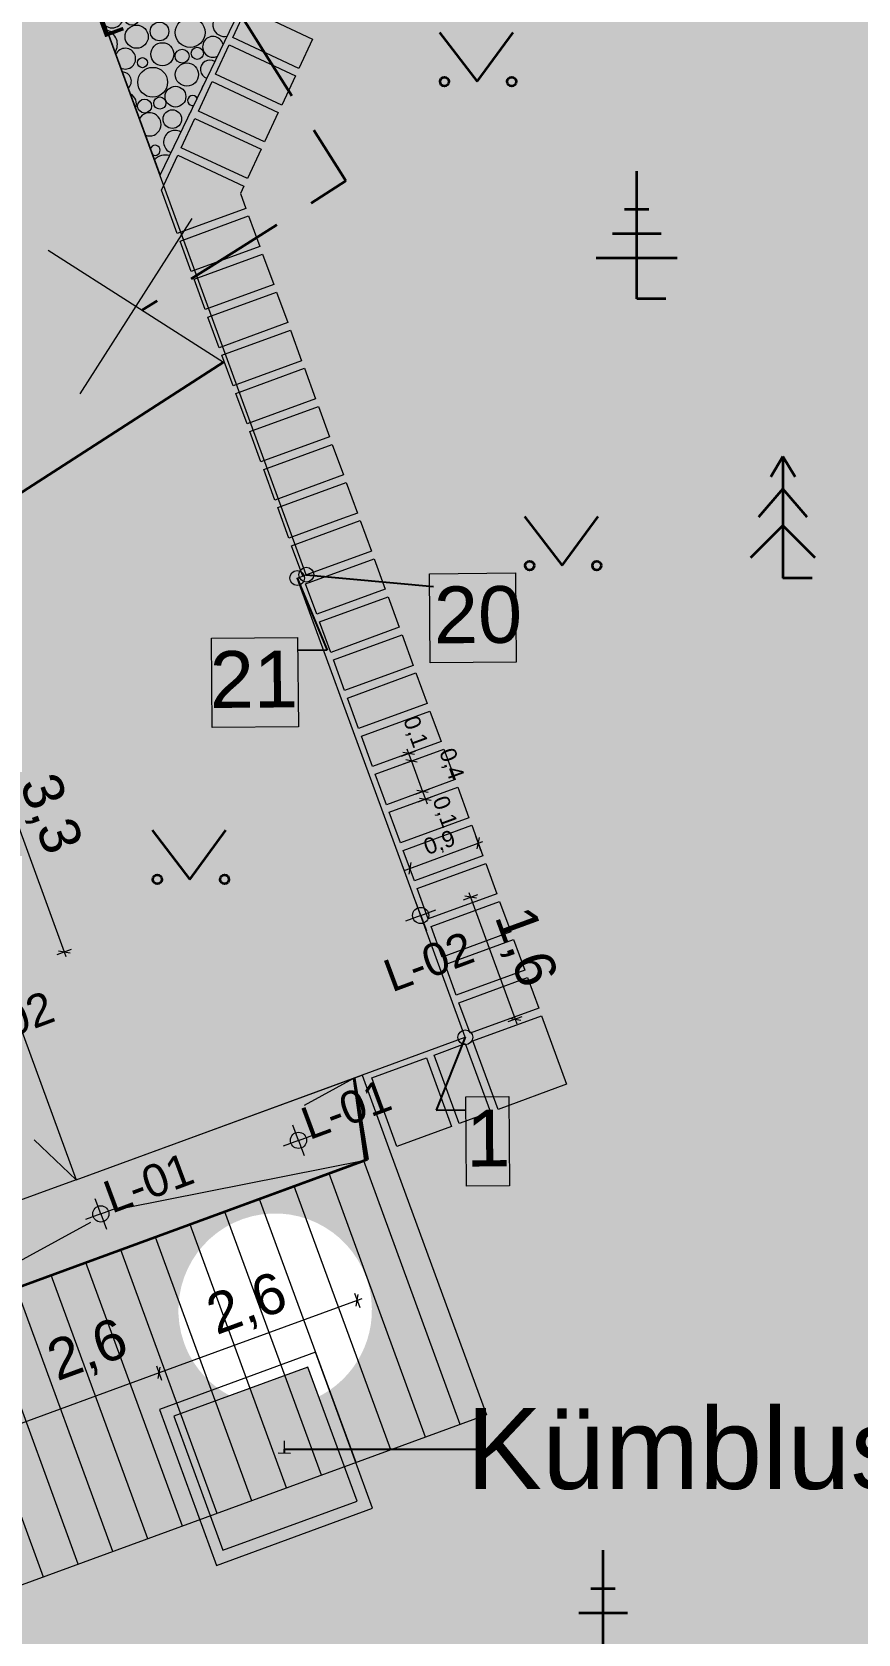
# Model space of a CAD drawing. Header units: millimetres. Extents: x 368386 to 861326, y -331222 to 250838.
# Drawn here: x 779749 to 789932, y -116114 to -96365 of the extents above; entities that cross this region are included whole.
import ezdxf

# ---------------------------------------------------------------- set-up
doc = ezdxf.new("R2010")
doc.units = ezdxf.units.MM
doc.header["$MEASUREMENT"] = 0
doc.linetypes.add('Katkoviiva', pattern=[6000, 3000, -3000])
doc.linetypes.add('KATUSEALL', pattern=[1750, 625, -500, 625, 0])
doc.layers.add('_AR-välisvalgustid', color=7, linetype='Continuous')
doc.layers.add('Dimensioning - General', color=7, linetype='Continuous')
for name, color, linetype, lineweight, true_color in [('_AR-välisvalgustid_Pen_No__3', 7, 'Continuous', 18, 0xff6600), ('New_       asendi fill_Pen_No__149', 7, 'Continuous', 25, 0x186722), ('New_0_Pen_No__102', 7, 'Continuous', 13, 0xcccccc), ('New__AR-välisvalgustid_Pen_No__3', 7, 'Continuous', 18, 0xff6600), ('New__ASENDIPLAAN_Pen_No__102', 7, 'Continuous', 13, 0xcccccc)]:
    doc.layers.add(name, color=color, linetype=linetype, lineweight=lineweight, true_color=true_color)
for name, color, linetype, lineweight in [('_ASENDIPLAAN_Pen_No__1', 7, 'Continuous', 13), ('Dimensioning - General_Pen_No__1', 7, 'Continuous', 13), ('New_       asendi fill_Pen_No__1', 7, 'Continuous', 13), ('New_- Hidden_Pen_No__7', 7, 'Continuous', 35), ('New_0_Pen_No__101', 252, 'Continuous', 13), ('New_2D Drafting - General_Pen_No__21', 7, 'Continuous', 35), ('New__ASENDIPLAAN_Pen_No__1', 7, 'Continuous', 13), ('New__ASENDIPLAAN_Pen_No__101', 252, 'Continuous', 13), ('New__ASENDIPLAAN_Pen_No__20', 1, 'Continuous', 0), ('New_HALJASTUS#1_Pen_No__7', 7, 'Continuous', 35), ('New_HOONE_Pen_No__7', 7, 'Continuous', 35), ('New_PUU_Pen_No__7', 7, 'Continuous', 35)]:
    doc.layers.add(name, color=color, linetype=linetype, lineweight=lineweight)
doc.styles.add('GENERATED_STYLE_1', font='')
doc.styles.get('GENERATED_STYLE_1').set_extended_font_data('Arial')
doc.dimstyles.new('GENERATED_STYLE__1', dxfattribs={"dimtxt": 500, "dimasz": 95, "dimexe": 0.18, "dimexo": 0.0625, "dimgap": 0, "dimtad": 1, "dimdec": 1, "dimlfac": 0.001, "dimzin": 0, "dimdsep": 46, "dimtxsty": 'GENERATED_STYLE_1', "dimblk": 'ARROWHEAD_2', "dimblk1": 'ARROWHEAD_2', "dimblk2": 'ARROWHEAD_2', "dimcen": 0.09, "dimse1": 1, "dimse2": 1, "dimclrd": 256, "dimclre": 256, "dimclrt": 256, "dimadec": 0, "dimazin": 0, "dimtfac": 1, "dimtdec": 4, "dimtmove": 0, "dimatfit": 3, "dimfxl": 0, "dimtolj": 1, "dimtzin": 0, "dimarcsym": 0})
doc.dimstyles.new('GENERATED_STYLE__2', dxfattribs={"dimtxt": 200, "dimasz": 95, "dimexe": 0.18, "dimexo": 0.0625, "dimgap": 0, "dimtad": 1, "dimdec": 1, "dimlfac": 0.001, "dimzin": 0, "dimdsep": 46, "dimtxsty": 'GENERATED_STYLE_1', "dimblk": 'ARROWHEAD_2', "dimblk1": 'ARROWHEAD_2', "dimblk2": 'ARROWHEAD_2', "dimcen": 0.09, "dimse1": 1, "dimse2": 1, "dimclrd": 7, "dimclre": 7, "dimclrt": 7, "dimadec": 0, "dimazin": 0, "dimtfac": 1, "dimtdec": 4, "dimtmove": 0, "dimatfit": 3, "dimfxl": 0, "dimtolj": 1, "dimtzin": 0, "dimarcsym": 0})
doc.dimstyles.new('GENERATED_STYLE__4', dxfattribs={"dimtxt": 0.18, "dimasz": 152, "dimexe": 0.18, "dimexo": 0.0625, "dimgap": 0, "dimtad": 0, "dimtih": 1, "dimtoh": 1, "dimdec": 4, "dimzin": 0, "dimdsep": 46, "dimcen": 0.09, "dimadec": 0, "dimazin": 0, "dimtfac": 1, "dimtdec": 4, "dimtmove": 0, "dimatfit": 3, "dimldrblk": 'ARROWHEAD_0', "dimfxl": 0, "dimtolj": 1, "dimtzin": 0, "dimarcsym": 0})
doc.dimstyles.new('GENERATED_STYLE__6', dxfattribs={"dimtxt": 500, "dimasz": 95, "dimexe": 0.18, "dimexo": 0.0625, "dimgap": 0, "dimtad": 1, "dimdec": 1, "dimlfac": 0.001, "dimzin": 0, "dimdsep": 46, "dimtxsty": 'GENERATED_STYLE_1', "dimblk": 'ARROWHEAD_2', "dimblk1": 'ARROWHEAD_2', "dimblk2": 'ARROWHEAD_2', "dimcen": 0.09, "dimse1": 1, "dimse2": 1, "dimclrd": 256, "dimclre": 256, "dimclrt": 256, "dimadec": 0, "dimazin": 0, "dimtfac": 1, "dimtdec": 4, "dimtmove": 2, "dimatfit": 3, "dimfxl": 0, "dimtolj": 1, "dimtzin": 0, "dimarcsym": 0})
doc.dimstyles.new('GENERATED_STYLE__7', dxfattribs={"dimtxt": 0.18, "dimasz": 364.8, "dimexe": 0.18, "dimexo": 0.0625, "dimgap": 0, "dimtad": 0, "dimtih": 1, "dimtoh": 1, "dimdec": 4, "dimzin": 0, "dimdsep": 46, "dimcen": 0.09, "dimadec": 0, "dimazin": 0, "dimtfac": 1, "dimtdec": 4, "dimtmove": 0, "dimatfit": 3, "dimldrblk": 'ARROWHEAD_1', "dimfxl": 0, "dimtolj": 1, "dimtzin": 0, "dimarcsym": 0})

# ---------------------------------------------------------------- blocks, each defined once
blk = doc.blocks.new('*X3')
at = {"layer": 'New__ASENDIPLAAN_Pen_No__102', "color": 254, "linetype": 'Continuous', "lineweight": 13, "true_color": 0xcccccc}
for centre, radius in [((783350, -93355), 143), ((782585, -93718), 142), ((783210, -93627), 128), ((781747, -93889), 85.8), ((781935, -93852), 75.2), ((782128, -93773), 128), ((782339, -93821), 62), ((782828, -93743), 85.8), ((783016, -93706), 75.2), ((783170, -93904), 115), ((781257, -93967), 62), ((781807, -94115), 143), ((782089, -94050), 115), ((782466, -94063), 184), ((782888, -93969), 143), ((780725, -94261), 143), ((781007, -94196), 115), ((781385, -94209), 184), ((782123, -94331), 142), ((782748, -94240), 128), ((781042, -94477), 142), ((781473, -94466), 75.2), ((781666, -94386), 128), ((781877, -94435), 62), ((782366, -94356), 85.8), ((782554, -94320), 75.2), ((782958, -94289), 62), ((780203, -94648), 85.8), ((780392, -94612), 75.2), ((780585, -94532), 128), ((780795, -94581), 62), ((781285, -94502), 85.8), ((781344, -94728), 143), ((781626, -94663), 115), ((782004, -94677), 184), ((782426, -94582), 143), ((782708, -94517), 115), ((780545, -94809), 115), ((780923, -94823), 184), ((782285, -94853), 128), ((782743, -94798), 142), ((780580, -95090), 142), ((781204, -94999), 128), ((781415, -95048), 62), ((781661, -94944), 142), ((781904, -94969), 85.8), ((782092, -94933), 75.2), ((782496, -94902), 62), ((780333, -95194), 62), ((780823, -95115), 85.8), ((781011, -95079), 75.2), ((781164, -95277), 115), ((781542, -95290), 184), ((781964, -95195), 143), ((782246, -95131), 115), ((780882, -95341), 143), ((781823, -95467), 128), ((782280, -95412), 142), ((782523, -95437), 85.8), ((780742, -95613), 128), ((781199, -95557), 142), ((781442, -95583), 85.8), ((781630, -95546), 75.2), ((782034, -95515), 62), ((782161, -95757), 184), ((780549, -95692), 75.2), ((780702, -95890), 115), ((780953, -95661), 62), ((781080, -95903), 184), ((781502, -95809), 143), ((781784, -95744), 115), ((781361, -96080), 128), ((781818, -96025), 142), ((782061, -96050), 85.8), ((782249, -96014), 75.2), ((780980, -96196), 85.8), ((781168, -96160), 75.2), ((781572, -96129), 62), ((781039, -96422), 143), ((781321, -96357), 115), ((781699, -96371), 184), ((781356, -96638), 142), ((781787, -96627), 75.2), ((781110, -96742), 62), ((781599, -96663), 85.8), ((781659, -96889), 143), ((781237, -96984), 184), ((781518, -97161), 128), ((781137, -97277), 85.8), ((781325, -97240), 75.2), ((781479, -97438), 115)]:
    blk.add_circle(centre, radius, dxfattribs=at)
for centre, radius, start, end in [((783672, -93013), 128, 3.3777, 32.3586), ((783048, -93104), 142, 246.1771, 334.0405), ((783290, -93129), 85.8, 196.9245, 23.2931), ((783479, -93093), 75.2, 171.8979, 48.3197), ((783632, -93291), 115, 50.7148, 257.7987), ((783672, -93013), 128, 187.859, 305.1358), ((782551, -93437), 115, 180.2688, 39.9488), ((782928, -93450), 184, 118.9323, 101.2854), ((781847, -93596), 184, 216.952, 3.2656), ((782269, -93501), 143, 198.9379, 21.2797), ((783667, -93572), 142, 127.2688, 181.2447), ((781504, -93863), 142, 165.7092, 54.5084), ((783420, -93675), 62, 9.4919, 299.0216), ((783547, -93917), 184, 131.3064, 177.2071), ((780854, -93998), 75.2, 212.9532, 7.2644), ((781047, -93919), 128, 211.4921, 8.7255), ((780303, -94355), 184, 155.4025, 64.8152), ((780665, -94035), 85.8, 233.7525, 346.4651), ((783205, -94185), 142, 54.7795, 253.734), ((779926, -94342), 115, 297.0959, 13.5078), ((783085, -94531), 184, 70.2775, 238.236), ((779961, -94623), 142, 323.3836, 76.8341), ((780263, -94874), 143, 233.3145, 166.9031), ((782985, -94823), 85.8, 105.2281, 203.2854), ((782623, -95144), 184, 18.935, 289.5785), ((780123, -95145), 128, 345.7088, 54.5088), ((780461, -95436), 184, 252.5698, 147.6478), ((782711, -95400), 75.2, 117.5848, 190.9287), ((782583, -95663), 143, 88.349, 220.1645), ((780360, -95729), 85.8, 4.6234, 35.5942), ((780420, -95955), 143, 336.8617, 63.3559), ((782443, -95934), 128, 87.2498, 221.2637), ((780737, -96171), 142, 233.1825, 167.0351), ((782121, -96276), 143, 24.557, 283.9565), ((780618, -96517), 184, 327.7321, 72.4855), ((780899, -96693), 128, 244.3391, 155.8785), ((781980, -96547), 128, 12.7044, 295.8092), ((781941, -96825), 115, 56.5647, 251.9488), ((780859, -96971), 115, 311.0865, 89.1312), ((780894, -97251), 142, 337.864, 62.3536), ((781729, -97209), 62, 25.154, 283.3596), ((781976, -97106), 142, 140.7707, 167.7428), ((781197, -97503), 143, 249.8171, 150.4005), ((781856, -97451), 184, 143.8964, 164.6171), ((781513, -97719), 142, 59.4767, 249.0368), ((781267, -97823), 62, 238.7327, 161.4849), ((781394, -98065), 184, 73.9133, 137.5735)]:
    blk.add_arc(centre, radius, start, end, dxfattribs=at)
blk = doc.blocks.new('*D20')
at = {"layer": '_AR-välisvalgustid_Pen_No__3', "color": 30, "linetype": 'Continuous', "lineweight": 18, "true_color": 0xff6600}
for p, q in [((778914, -104609), (779090, -104544)), ((779074, -104589), (778931, -104564)), ((778981, -104519), (779002, -104576)), ((779002, -104576), (780147, -107703)), ((780059, -107736), (780235, -107671)), ((780076, -107691), (780218, -107716)), ((780147, -107703), (780168, -107761))]:
    blk.add_line(p, q, dxfattribs=at)
at = {"layer": '_AR-välisvalgustid_Pen_No__3', "color": 30, "lineweight": 18, "true_color": 0xff6600, "insert": (779505, -105659), "char_height": 500, "attachment_point": 7, "rotation": 290.1088, "style": 'GENERATED_STYLE_1'}
blk.add_mtext('\\A1;{\\pql;\\fArial|b0|i0|c0|p34;3,3}', dxfattribs=at)
blk = doc.blocks.new('ARROWHEAD_2')
at = {"color": 0, "linetype": 'Continuous', "lineweight": 0}
for p, q in [((0, 0), (-1, 0)), ((-0.38, -0.66), (0.38, 0.66))]:
    blk.add_line(p, q, dxfattribs=at)
blk = doc.blocks.new('*D21')
at = {"layer": '_AR-välisvalgustid_Pen_No__3', "color": 30, "linetype": 'Continuous', "lineweight": 18, "true_color": 0xff6600}
for p, q in [((785068, -107063), (785244, -106998)), ((785227, -107043), (785085, -107018)), ((785135, -106973), (785156, -107030)), ((785156, -107030), (785706, -108533)), ((785618, -108565), (785794, -108501)), ((785635, -108520), (785777, -108545)), ((785706, -108533), (785727, -108590))]:
    blk.add_line(p, q, dxfattribs=at)
at = {"layer": '_AR-välisvalgustid_Pen_No__3', "color": 30, "lineweight": 18, "true_color": 0xff6600, "insert": (785362, -107301), "char_height": 500, "attachment_point": 7, "rotation": 290.1099, "style": 'GENERATED_STYLE_1'}
blk.add_mtext('\\A1;{\\pql;\\fArial|b0|i0|c0|p34;1,6}', dxfattribs=at)
blk = doc.blocks.new('*D23')
at = {"layer": 'Dimensioning - General_Pen_No__1', "color": 7, "linetype": 'Continuous', "lineweight": 13}
for p, q in [((784304, -105290), (784481, -105225)), ((784464, -105270), (784321, -105245)), ((784371, -105200), (784392, -105258)), ((784392, -105258), (784427, -105352)), ((784498, -105364), (784356, -105339))]:
    blk.add_line(p, q, dxfattribs=at)
at = {"layer": 'Dimensioning - General_Pen_No__1', "color": 7, "lineweight": 13, "insert": (784287, -104853), "char_height": 200, "attachment_point": 7, "rotation": 290.1099, "style": 'GENERATED_STYLE_1'}
blk.add_mtext('\\A1;{\\pql;\\fArial|b0|i0|c0|p34;0,1}', dxfattribs=at)
blk = doc.blocks.new('*D24')
at = {"layer": 'Dimensioning - General_Pen_No__1', "color": 7, "linetype": 'Continuous', "lineweight": 13}
for p, q in [((784392, -105258), (784427, -105352)), ((784339, -105384), (784515, -105319)), ((784498, -105364), (784356, -105339)), ((784427, -105352), (784564, -105727)), ((784476, -105759), (784652, -105695)), ((784635, -105740), (784493, -105715)), ((784564, -105727), (784599, -105821))]:
    blk.add_line(p, q, dxfattribs=at)
at = {"layer": 'Dimensioning - General_Pen_No__1', "color": 7, "lineweight": 13, "insert": (784731, -105251), "char_height": 200, "attachment_point": 7, "rotation": 290.1099, "style": 'GENERATED_STYLE_1'}
blk.add_mtext('\\A1;{\\pql;\\fArial|b0|i0|c0|p34;0,4}', dxfattribs=at)
blk = doc.blocks.new('*D25')
at = {"layer": 'Dimensioning - General_Pen_No__1', "color": 7, "linetype": 'Continuous', "lineweight": 13}
for p, q in [((784635, -105740), (784493, -105715)), ((784511, -105853), (784687, -105789)), ((784528, -105809), (784670, -105834)), ((784564, -105727), (784599, -105821)), ((784599, -105821), (784620, -105879))]:
    blk.add_line(p, q, dxfattribs=at)
at = {"layer": 'Dimensioning - General_Pen_No__1', "color": 7, "lineweight": 13, "insert": (784649, -105841), "char_height": 200, "attachment_point": 7, "rotation": 290.1099, "style": 'GENERATED_STYLE_1'}
blk.add_mtext('\\A1;{\\pql;\\fArial|b0|i0|c0|p34;0,1}', dxfattribs=at)
blk = doc.blocks.new('*D26')
at = {"layer": 'Dimensioning - General_Pen_No__1', "color": 7, "linetype": 'Continuous', "lineweight": 13}
for p, q in [((784406, -106675), (785251, -106365)), ((785284, -106453), (785219, -106277)), ((785239, -106436), (785264, -106294)), ((785251, -106365), (785309, -106344)), ((784438, -106763), (784374, -106587)), ((784418, -106604), (784394, -106746)), ((784349, -106696), (784406, -106675))]:
    blk.add_line(p, q, dxfattribs=at)
at = {"layer": 'Dimensioning - General_Pen_No__1', "color": 7, "lineweight": 13, "insert": (784636, -106548), "char_height": 200, "attachment_point": 7, "rotation": 20.1099, "style": 'GENERATED_STYLE_1'}
blk.add_mtext('\\A1;{\\pql;\\fArial|b0|i0|c0|p34;0,9}', dxfattribs=at)
blk = doc.blocks.new('ARROWHEAD_0')
at = {"color": 0, "linetype": 'Continuous', "lineweight": 0}
for p, q in [((0, 0), (-1, 0)), ((0, -0.5), (0, 0.5))]:
    blk.add_line(p, q, dxfattribs=at)
blk = doc.blocks.new('*D34')
at = {"layer": '_AR-välisvalgustid_Pen_No__3', "color": 30, "linetype": 'Continuous', "lineweight": 18, "true_color": 0xff6600}
for p, q in [((783724, -111913), (783789, -112089)), ((783744, -112072), (783769, -111930)), ((783757, -112001), (781315, -112895)), ((783814, -111980), (783757, -112001)), ((781315, -112895), (778874, -113789)), ((781283, -112807), (781347, -112983)), ((781303, -112966), (781328, -112824))]:
    blk.add_line(p, q, dxfattribs=at)
at = {"layer": '_AR-välisvalgustid_Pen_No__3', "color": 30, "lineweight": 18, "true_color": 0xff6600, "insert": (782055, -112518), "char_height": 500, "attachment_point": 7, "rotation": 20.1088, "style": 'GENERATED_STYLE_1'}
blk.add_mtext('\\A1;{\\pql;\\fArial|b0|i0|c0|p34;2,6}', dxfattribs=at)
blk = doc.blocks.new('*D35')
at = {"layer": '_AR-välisvalgustid_Pen_No__3', "color": 30, "linetype": 'Continuous', "lineweight": 18, "true_color": 0xff6600}
for p, q in [((781315, -112895), (778874, -113789)), ((781283, -112807), (781347, -112983)), ((781303, -112966), (781328, -112824)), ((778841, -113701), (778906, -113877)), ((778861, -113860), (778886, -113718)), ((778874, -113789), (778390, -113966))]:
    blk.add_line(p, q, dxfattribs=at)
at = {"layer": '_AR-välisvalgustid_Pen_No__3', "color": 30, "lineweight": 18, "true_color": 0xff6600, "insert": (780090, -113087), "char_height": 500, "attachment_point": 7, "rotation": 20.1088, "style": 'GENERATED_STYLE_1'}
blk.add_mtext('\\A1;{\\pql;\\fArial|b0|i0|c0|p34;2,6}', dxfattribs=at)
blk = doc.blocks.new('ARROWHEAD_1')
at = {"color": 0, "linetype": 'Continuous', "lineweight": 0}
blk.add_line((0, 0), (-1, 0), dxfattribs=at)
blk.add_circle((0, 0), 0.25, dxfattribs=at)

msp = doc.modelspace()

# ---------------------------------------------------------------- hatches: boundary and pattern name
at = {"layer": 'New_       asendi fill_Pen_No__149', "linetype": 'Continuous', "lineweight": 0, "true_color": 0x061908}
h = msp.add_hatch(color=98, dxfattribs=at)
h.paths.add_polyline_path([(802345.63, -38322.05), (677945.63, -100972.05), (697685.63, -113562.05), (725141.88, -157386.04), (747105.63, -214022.05), (773035.63, -233162.05), (849485.63, -225922.05), (847735.63, -145332.05)])
h.paths.add_polyline_path([(757638.71, -147399.28, -0.00065641), (757597.25, -147430.15)], flags=0)
h.paths.add_polyline_path([(781623.18, -112523.26, 0.05995559), (781750.4, -112778.31, 0.78516634), (783932.82, -111999.14, 0.05995559), (783869.75, -111721.19, 1)], flags=0)
at = {"layer": 'New_0_Pen_No__102', "linetype": 'Continuous', "lineweight": 0, "true_color": 0xcbd2d8}
msp.add_hatch(color=254, dxfattribs=at).paths.add_polyline_path([(783151.18, -112822.68), (781498.48, -113427.81), (782103.61, -115080.51), (783756.31, -114475.38)])
at = {"layer": 'New__ASENDIPLAAN_Pen_No__101', "linetype": 'Continuous', "lineweight": 13}
for points in [[(762239.08, -81717.81), (759611.29, -87345.14), (771498.76, -92895.53), (772187.94, -93217.31), (772005.84, -93611.02), (776372.99, -105539.15), (778222.9, -104861.85), (780292.6, -110514.88), (781662.75, -110013.24), (785091.1, -108758.05), (783999.19, -105775.66), (783017.97, -103095.63), (783130.65, -103054.37), (779943.59, -94349.46), (783866.08, -92913.34), (784296.5, -91991.61), (779628.71, -89811.91), (779628.53, -89812.28), (777919.36, -89019.04), (777960.76, -88927.06), (777182.11, -88562.83), (774880.24, -87486.09), (774828.58, -87596.7), (770479.41, -85565.77)], [(783718.69, -109260.52), (783855.68, -110275.28), (777844.27, -112476.19), (770992.45, -93762.71), (760952.15, -89074.23), (761375.02, -88168.65), (772187.94, -93217.31), (772005.84, -93611.02), (776372.99, -105539.15), (778222.9, -104861.85), (780292.6, -110514.88)]]:
    msp.add_hatch(color=252, dxfattribs=at).paths.add_polyline_path(points)
h = msp.add_hatch(dxfattribs=at)
h.set_pattern_fill('Plank_Floor_0001', color=252, style=0, pattern_type=2)
h.set_pattern_definition([(110.11, (774188.2, -102490.83), (428.2, 156.783), [])])
h.paths.add_polyline_path([(770992.45, -93762.71), (777844.27, -112476.19), (783855.68, -110275.28), (783718.69, -109260.52), (783818.56, -109223.95), (784162.38, -110162.98), (785351.96, -113411.93), (777782.36, -116183.49), (771148.8, -105442.4), (769609.72, -93117.03)])

# ---------------------------------------------------------------- linework, layer by layer
at = {"layer": '_ASENDIPLAAN_Pen_No__1', "color": 7, "linetype": 'Continuous', "lineweight": 13, "flags": 128}
for points in [[(784647.58, -103042.16), (785709.96, -103033.61), (785718.81, -104133.58), (784656.44, -104142.13)], [(781961.5, -103838.05), (783023.87, -103829.5), (783032.73, -104929.47), (781970.35, -104938.02)], [(785097.01, -109491.92), (785628.2, -109487.64), (785637.05, -110587.62), (785105.87, -110591.89)]]:
    msp.add_lwpolyline(points, close=True, dxfattribs=at)
at = {"layer": 'New_       asendi fill_Pen_No__1', "color": 7, "linetype": 'Continuous', "lineweight": 13, "flags": 128}
for points in [[(782392.26, -96069.82), (783207.9, -96450.64), (783038.67, -96813.08), (782223.03, -96432.26)], [(782180.73, -96522.87), (782996.37, -96903.69), (782827.14, -97266.13), (782011.5, -96885.31)], [(781969.2, -96975.92), (782784.84, -97356.74), (782615.61, -97719.18), (781799.98, -97338.36)], [(781757.67, -97428.97), (782573.31, -97809.79), (782404.08, -98172.23), (781588.45, -97791.41)], [(781546.14, -97882.02), (782361.78, -98262.84), (782318.57, -98355.4), (782385.46, -98538.09), (781540.18, -98847.59), (781344.65, -98313.57)], [(781574.56, -98941.49), (782419.84, -98632), (782557.37, -99007.61), (781712.09, -99317.11)], [(781746.47, -99411.01), (782591.75, -99101.52), (782729.28, -99477.13), (781884, -99786.62)], [(781918.38, -99880.53), (782763.66, -99571.03), (782901.19, -99946.65), (782055.91, -100256.14)], [(782090.29, -100350.05), (782935.57, -100040.55), (783073.1, -100416.16), (782227.82, -100725.66)], [(782262.2, -100819.56), (783107.48, -100510.07), (783245.01, -100885.68), (782399.73, -101195.18)], [(782434.11, -101289.08), (783279.4, -100979.59), (783416.92, -101355.2), (782571.64, -101664.69)], [(782606.02, -101758.6), (783451.31, -101449.1), (783588.84, -101824.72), (782743.55, -102134.21)], [(782777.93, -102228.12), (783623.22, -101918.62), (783760.75, -102294.23), (783575.36, -102362.11), (782915.46, -102603.73)], [(782949.84, -102697.63), (783795.13, -102388.14), (783932.66, -102763.75), (783087.37, -103073.25)], [(783121.75, -103167.15), (783967.04, -102857.66), (784104.57, -103233.27), (783259.28, -103542.76)], [(783293.67, -103636.67), (784138.95, -103327.17), (784276.48, -103702.79), (783431.19, -104012.28)], [(783465.58, -104106.19), (784310.86, -103796.69), (784448.39, -104172.3), (783603.1, -104481.8)], [(783637.49, -104575.7), (784482.77, -104266.21), (784620.3, -104641.82), (783775.02, -104951.32)], [(783809.4, -105045.22), (784654.68, -104735.73), (784792.21, -105111.34), (783946.93, -105420.83)], [(783981.31, -105514.74), (784826.59, -105205.24), (784964.12, -105580.86), (784118.84, -105890.35)], [(784153.22, -105984.26), (784998.5, -105674.76), (785136.03, -106050.37), (784290.75, -106359.87)], [(784325.13, -106453.77), (785170.41, -106144.28), (785307.94, -106519.89), (784462.66, -106829.39)], [(784497.04, -106923.29), (785342.33, -106613.8), (785479.85, -106989.41), (784634.57, -107298.9)], [(784668.95, -107392.81), (785514.24, -107083.31), (785651.76, -107458.93), (784806.48, -107768.42)], [(784840.86, -107862.33), (785686.15, -107552.83), (785823.68, -107928.44), (784978.39, -108237.94)], [(785012.77, -108331.84), (785858.06, -108022.35), (785995.59, -108397.96), (785150.3, -108707.46)], [(785184.68, -108801.36), (786029.97, -108491.87), (786339.41, -109337), (785494.12, -109646.49)], [(784247.01, -110103.29), (783937.52, -109258), (784611.87, -109011.09), (784921.37, -109856.38)], [(785015.27, -109821.99), (784705.78, -108976.71), (785090.78, -108835.74), (785400.28, -109681.03)]]:
    msp.add_lwpolyline(points, close=True, dxfattribs=at)
at = {"layer": 'New_- Hidden_Pen_No__7', "color": 7, "linetype": 'Continuous', "lineweight": 35, "flags": 128}
msp.add_lwpolyline([(777546.63, -102394.05), (777913.51, -103140.54), (782109.12, -100434.25)], dxfattribs=at)
at = {"layer": 'New_0_Pen_No__101', "color": 252, "linetype": 'Continuous', "lineweight": 13, "flags": 128}
for points in [[(783243.9, -112639.64), (781318.88, -113344.48), (782023.72, -115269.5), (783948.74, -114564.67)], [(782103.61, -115080.51), (783756.31, -114475.38), (783151.18, -112822.68), (781498.48, -113427.81)], [(783151.18, -112822.68), (781498.48, -113427.81), (782103.61, -115080.51), (783756.31, -114475.38)]]:
    msp.add_lwpolyline(points, close=True, dxfattribs=at)
at = {"layer": 'New_2D Drafting - General_Pen_No__21', "color": 7, "linetype": 'Katkoviiva', "lineweight": 35}
for points in [[(783718.69, -109260.52), (783855.68, -110275.28), (781799.72, -111027.93), (777844.27, -112476.19), (775418.6, -105851.3), (770992.57, -93763.06)], [(783720.22, -109259.83), (783886.17, -110263.99), (781799.72, -111027.93), (777844.27, -112476.19), (775418.6, -105851.3), (770992.57, -93763.06)]]:
    msp.add_lwpolyline(points, dxfattribs=at)
at = {"layer": 'New__AR-välisvalgustid_Pen_No__3', "color": 30, "linetype": 'Continuous', "lineweight": 18, "true_color": 0xff6600}
for p, q in [((784541.02, -107255.58), (784471.26, -107068.14)), ((784541.02, -107255.58), (784728.46, -107185.83)), ((784541.02, -107255.58), (784353.58, -107325.33)), ((784541.02, -107255.58), (784610.77, -107443.02)), ((783034.33, -110028.51), (782964.58, -109841.06)), ((783034.33, -110028.51), (783221.77, -109958.75)), ((783034.33, -110028.51), (782846.89, -110098.26)), ((783034.33, -110028.51), (783104.08, -110215.95)), ((780597.59, -110935.3), (780527.83, -110747.86)), ((780597.59, -110935.3), (780410.14, -111005.06)), ((780597.59, -110935.3), (780785.03, -110865.55)), ((780597.59, -110935.3), (780667.34, -111122.74))]:
    msp.add_line(p, q, dxfattribs=at)
for centre in [(784541.02, -107255.58), (783034.33, -110028.51), (780597.59, -110935.3)]:
    msp.add_circle(centre, 100, dxfattribs=at)
at = {"layer": 'New__ASENDIPLAAN_Pen_No__1', "color": 7, "linetype": 'Katkoviiva', "lineweight": 13}
for p, q in [((775430.65, -105884.19), (780292.6, -110514.88)), ((777844.27, -112476.19), (783718.69, -109260.52)), ((783855.68, -110275.28), (777500.46, -111537.21)), ((780292.6, -110514.88), (777500.46, -111537.21))]:
    msp.add_line(p, q, dxfattribs=at)
at = {"layer": 'New__ASENDIPLAAN_Pen_No__1', "color": 7, "linetype": 'Continuous', "lineweight": 13, "flags": 128}
for points in [[(762239.08, -81717.81), (759611.29, -87345.14), (771498.76, -92895.53), (772187.94, -93217.31), (772005.84, -93611.02), (776372.99, -105539.15), (778222.9, -104861.85), (780292.6, -110514.88), (781662.75, -110013.24), (785091.1, -108758.05), (783999.19, -105775.66), (783017.97, -103095.63), (783130.65, -103054.37), (779943.59, -94349.46), (783866.08, -92913.34), (784296.5, -91991.61), (779628.71, -89811.91), (779628.53, -89812.28), (777919.36, -89019.04), (777960.76, -88927.06), (777182.11, -88562.83), (774880.24, -87486.09), (774828.58, -87596.7), (770479.41, -85565.77)], [(783718.69, -109260.52), (783855.68, -110275.28), (777844.27, -112476.19), (770992.45, -93762.71), (760952.15, -89074.23), (761375.02, -88168.65), (772187.94, -93217.31), (772005.84, -93611.02), (776372.99, -105539.15), (778222.9, -104861.85), (780292.6, -110514.88)], [(779943.59, -94349.46), (781327.97, -98130.65), (783838.95, -92923.28)], [(770992.45, -93762.71), (777844.27, -112476.19), (783855.68, -110275.28), (783718.69, -109260.52), (783818.56, -109223.95), (784162.38, -110162.98), (785351.96, -113411.93), (777782.36, -116183.49), (771148.8, -105442.4), (769609.72, -93117.03)]]:
    msp.add_lwpolyline(points, close=True, dxfattribs=at)
at = {"layer": 'New__ASENDIPLAAN_Pen_No__20', "color": 1, "linetype": 'Continuous', "lineweight": 0}
for p, q in [((781718.79, -98661.89), (780336.76, -100824.57)), ((779946.44, -99052.22), (782109.12, -100434.25))]:
    msp.add_line(p, q, dxfattribs=at)
at = {"layer": 'New_HALJASTUS#1_Pen_No__7', "color": 7, "linetype": 'Continuous', "lineweight": 35}
for p, q in [((784771.85, -96369.25), (785235.26, -96975.95)), ((785235.26, -96975.95), (785680.84, -96369.25)), ((785820.89, -102335.66), (786284.3, -102942.37)), ((786284.3, -102942.37), (786729.88, -102335.66)), ((781231.34, -106204), (781694.75, -106810.7)), ((781694.75, -106810.7), (782140.33, -106204))]:
    msp.add_line(p, q, dxfattribs=at)
for centre in [(784834.23, -96975.95), (785663.01, -96975.95), (785883.27, -102942.37), (786712.06, -102942.37), (781293.72, -106810.7), (782122.5, -106810.7)]:
    msp.add_circle(centre, 55.01, dxfattribs=at)
at = {"layer": 'New_HOONE_Pen_No__7', "color": 7, "linetype": 'KATUSEALL', "lineweight": 35, "flags": 128}
msp.add_lwpolyline([(777517.63, -91097.05), (778659.63, -90373.48), (783619.17, -98201), (781109.63, -99791.05)], dxfattribs=at)
at = {"layer": 'New_PUU_Pen_No__7', "color": 7, "linetype": 'Continuous', "lineweight": 35}
for p, q in [((787204.63, -99653.05), (787204.63, -98078.05)), ((787354.63, -98553.05), (787054.63, -98553.05)), ((787504.63, -98853.05), (786904.63, -98853.05)), ((787704.63, -99153.05), (786704.63, -99153.05)), ((787564.63, -99653.05), (787204.63, -99653.05)), ((789005.63, -101597.05), (788855.63, -101847.05)), ((789155.63, -101847.05), (789005.63, -101597.05)), ((789005.63, -101597.05), (789005.63, -103097.05)), ((789005.63, -101997.05), (788705.63, -102347.05)), ((789305.63, -102347.05), (789005.63, -101997.05)), ((789005.63, -102447.05), (788605.63, -102847.05)), ((789405.63, -102847.05), (789005.63, -102447.05)), ((789365.63, -103097.05), (789005.63, -103097.05)), ((786789.63, -116656.05), (786789.63, -115081.05)), ((786939.63, -115556.05), (786639.63, -115556.05)), ((787089.63, -115856.05), (786489.63, -115856.05))]:
    msp.add_line(p, q, dxfattribs=at)

# ---------------------------------------------------------------- block references
at = {"layer": 'New__ASENDIPLAAN_Pen_No__102', "color": 254, "linetype": 'Continuous', "lineweight": 13, "true_color": 0xcccccc}
msp.add_blockref('*X3', (0, 0), dxfattribs=at)

# ---------------------------------------------------------------- texts
at = {"layer": '_ASENDIPLAAN_Pen_No__1', "color": 7, "linetype": 'Continuous', "lineweight": 13, "char_height": 700, "rotation": 0.461195, "style": 'GENERATED_STYLE_1'}
for s, insert, attachment_point in [('\\A1;{\\pql;\\fArial|b0|i0|c0|p34;20}', (784700.48, -103201.74), 1), ('\\A1;{\\pqr;\\fArial|b0|i0|c0|p34;2\\fArial|b0|i0|c0|p34;1}', (783025.16, -103989.49), 3), ('\\A1;{\\pql;\\fArial|b0|i0|c0|p34;1}', (785098.3, -109651.91), 1)]:
    msp.add_mtext(s, dxfattribs=dict(at, insert=insert, attachment_point=attachment_point))
at = {"layer": 'New__AR-välisvalgustid_Pen_No__3', "color": 30, "linetype": 'Continuous', "lineweight": 18, "true_color": 0xff6600, "char_height": 400, "attachment_point": 2, "rotation": 20.411972, "style": 'GENERATED_STYLE_1'}
for s, insert in [('\\A1;{\\pqc;\\fArial|b0|i0|c0|p34;L-0\\fArial|b0|i0|c0|p34;4}', (780993.12, -95874.51)), ('\\A1;{\\pqc;\\fArial|b0|i0|c0|p34;L-0\\fArial|b0|i0|c0|p34;2}', (784569.82, -107636.7)), ('\\A1;{\\pqc;\\fArial|b0|i0|c0|p34;L-0\\fArial|b0|i0|c0|p34;2}', (779396.57, -108369.99)), ('\\A1;{\\pqc;\\fArial|b0|i0|c0|p34;L\\fArial|b0|i0|c0|p34;-01}', (783552.19, -109456.96)), ('\\A1;{\\pqc;\\fArial|b0|i0|c0|p34;L\\fArial|b0|i0|c0|p34;-01}', (781115.45, -110363.76))]:
    msp.add_mtext(s, dxfattribs=dict(at, insert=insert))
at = {"layer": 'New__ASENDIPLAAN_Pen_No__1', "color": 7, "linetype": 'Continuous', "lineweight": 13, "insert": (793256.2, -113833.35), "char_height": 1000, "attachment_point": 6, "style": 'GENERATED_STYLE_1'}
msp.add_mtext('\\A1;{\\pqr;\\fArial|b0|i0|c0|p34;Kümblustünn}', dxfattribs=at)

# ---------------------------------------------------------------- dimensions: what is measured, and where the dimension line sits
at = {"layer": '_AR-välisvalgustid', "color": 30, "linetype": 'Continuous', "lineweight": 18, "true_color": 0xff6600}
for base, p1, p2, angle, dimstyle, picture, middle, turn in [((780147.32, -107703.45), (778222.9, -104861.85), (779367.77, -107988.86), 290.10881, 'GENERATED_STYLE__1', '*D20', (779897.84, -106004.03), 290.10881), ((785706.12, -108532.86), (784541.02, -107255.58), (785091.1, -108758.05), 290.109877, 'GENERATED_STYLE__1', '*D21', (785754.01, -107645.7), 290.109877), ((781315.15, -112895.19), (783034.33, -110028.51), (780597.59, -110935.3), 200.10881, 'GENERATED_STYLE__1', '*D34', (782399.96, -112125.3), 20.10881), ((778873.67, -113789.07), (780597.59, -110935.3), (778160.84, -111842.1), 200.10881, 'GENERATED_STYLE__6', '*D35', (780434.9, -112694.57), 20.10881)]:
    dim = msp.add_linear_dim(base=base, p1=p1, p2=p2, angle=angle, dimstyle=dimstyle, dxfattribs=at)
    dim.commit()
    dim.dimension.update_dxf_attribs({"geometry": picture, "text_midpoint": middle, "dimtype": 160, "text_rotation": turn})
at = {"layer": 'Dimensioning - General', "color": 7, "linetype": 'Continuous', "lineweight": 13}
for base, p1, p2, angle, picture, middle, turn in [((784426.86, -105351.6), (784792.21, -105111.34), (784826.59, -105205.24), 290.109877, '*D23', (784443.86, -104990.82), 290.109877), ((784564.39, -105727.21), (784826.59, -105205.24), (784964.12, -105580.86), 290.109877, '*D24', (784887.74, -105388.77), 290.109877), ((784598.78, -105821.12), (784964.12, -105580.86), (784998.5, -105674.76), 290.109877, '*D25', (784805.76, -105979.25), 290.109877), ((785251.37, -106365.38), (784462.66, -106829.39), (785307.94, -106519.89), 20.109877, '*D26', (784774.35, -106390.94), 20.109877)]:
    dim = msp.add_linear_dim(base=base, p1=p1, p2=p2, angle=angle, dimstyle='GENERATED_STYLE__2', dxfattribs=at)
    dim.commit()
    dim.dimension.update_dxf_attribs({"geometry": picture, "text_midpoint": middle, "dimtype": 160, "text_rotation": turn})

# ---------------------------------------------------------------- leaders
at = {"layer": '_ASENDIPLAAN_Pen_No__1', "color": 7, "linetype": 'Continuous', "lineweight": 13, "annotation_type": 0, "has_hookline": 1, "horizontal_direction": (0.999968, 0.008049, 0)}
for points, hookline_direction, text_width in [([(783017.97, -103095.63), (783389.95, -103986.56), (783025.16, -103989.49)], 1, 878.5), ([(783130.65, -103054.37), (784700.48, -103201.74)], 0, 1010.8), ([(785091.1, -108758.05), (784733.51, -109654.85), (785098.3, -109651.91)], 0, 257.6)]:
    msp.add_leader(points, dimstyle='GENERATED_STYLE__7', dxfattribs=dict(at, hookline_direction=hookline_direction, text_width=text_width))
at = {"layer": 'New__ASENDIPLAAN_Pen_No__1', "color": 7, "linetype": 'Continuous', "lineweight": 13, "annotation_type": 0, "has_hookline": 1, "hookline_direction": 0, "text_width": 7948}
msp.add_leader([(782860.56, -113882.81), (782861.5, -113833.35), (785308.2, -113833.35)], dimstyle='GENERATED_STYLE__4', dxfattribs=at)

doc.saveas('drawing.dxf')
